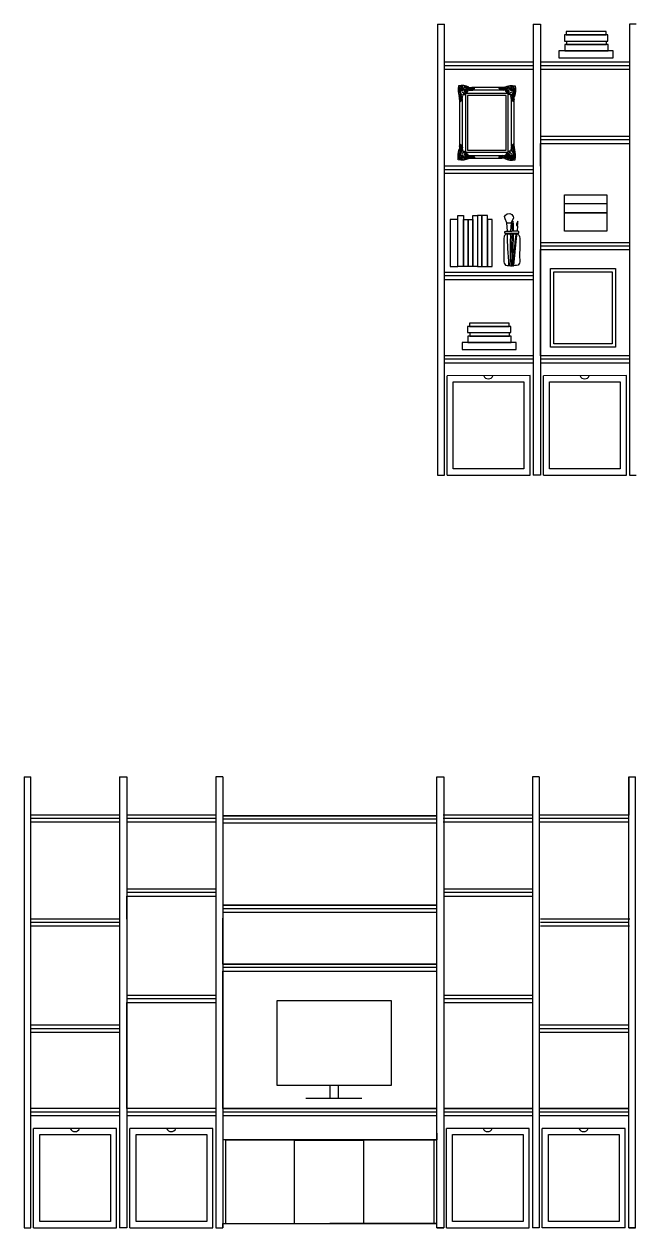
# Model space of a CAD drawing. Header units: millimetres. Extents: x 307.3 to 349.3, y 401.6 to 410.3.
# Drawn here: x 307.29 to 311.29, y 401.63 to 409.5 of the extents above; entities that cross this region are included whole.
import ezdxf

# ---------------------------------------------------------------- set-up
doc = ezdxf.new("R2010")
doc.units = ezdxf.units.MM
for name, color, linetype in [('AR - MUROS HATCH', 252, 'Continuous'), ('HATCH1', 253, 'Continuous'), ('v1', 6, 'Continuous'), ('v3', 4, 'Continuous')]:
    doc.layers.add(name, color=color, linetype=linetype)

# ---------------------------------------------------------------- blocks, each defined once
blk = doc.blocks.new('punta marco')
for p, q in [((-0.0294, 0.0244), (-0.03, 0.0158)), ((0.0141, -0.03), (0.0199, -0.0293))]:
    blk.add_line(p, q)
blk.add_circle((-0.0252, -0.022), 0.00257)
for centre, radius, start, end in [((0.0182, -0.021), 0.0561, 152.3927, 193.8107), ((-0.0634, 0.015), 0.0334, 342.5767, 1.3616), ((-0.0273, 0.0246), 0.00212, 75.3073, 185.7503), ((-0.0375, 0.0131), 0.0173, 344.0014, 51.5827), ((-0.0255, 0.0053), 0.00552, 308.2053, 32.8211), ((-0.0237, 0.058), 0.0933, 262.2378, 286.7912), ((0.0014, -0.0227), 0.00461, 46.0117, 150.4476), ((0.0142, -0.0763), 0.0463, 90.1244, 103.6796), ((0.008, -0.0364), 0.0173, 33.5953, 101.1766), ((0.0203, -0.0272), 0.00212, 259.4277, 9.8707)]:
    blk.add_arc(centre, radius, start, end)
for points, start_tangent, end_tangent in [([(-0.0283, 0.0103), (-0.0311, 0.0016), (-0.0328, -0.0115), (-0.0326, -0.0126)], (-0.294485, -0.955656), (0.407231, 0.913325)), ([(-0.0231, 0.0228), (-0.023, 0.0187), (-0.0271, 0.0051), (-0.0292, -0.0016)], (0.287145, -0.957887), (0.017925, -0.999839)), ([(-0.0182, 0.0009), (-0.0209, 0.0007), (-0.0211, -0.003)], (-0.9996, 0.028275), (0.039967, -0.999201)), ([(-0.0294, -0.0188), (-0.0366, -0.016)], (0.649463, -0.760393), (-0.920131, 0.39161)), ([(-0.0244, -0.0153), (-0.0245, -0.0115)], (-0.311457, -0.95026), (0.169444, 0.98554)), ([(-0.0221, -0.0261), (-0.0195, -0.0334)], (-0.752244, 0.658885), (0.380117, -0.924938)), ([(-0.023, -0.0171), (-0.0223, -0.0138)], (0.095799, -0.995401), (0.406287, 0.913746)), ([(0.0054, -0.0276), (-0.0031, -0.0305), (-0.0162, -0.0326), (-0.0174, -0.0324)], (-0.94768, -0.319221), (0.902434, 0.430829)), ([(0.0178, -0.022), (0.0137, -0.022), (0.0003, -0.0264), (-0.0064, -0.0287)], (-0.965026, 0.262154), (-0.999967, -0.008065))]:
    blk.add_spline(points, degree=3, dxfattribs=dict(start_tangent=start_tangent, end_tangent=end_tangent))
for points in [[(-0.0209, 0.0083), (-0.0263, -0.0004), (-0.0291, -0.0071), (-0.0298, -0.0116), (-0.0285, -0.0161), (-0.0254, -0.0179), (-0.0255, -0.0157), (-0.0268, -0.0152)], [(-0.0132, -0.0023), (-0.0158, 0.0011), (-0.018, 0.0008), (-0.0182, -0.0009), (-0.0184, -0.0062), (-0.0203, -0.0124)], [(-0.0245, -0.0211), (-0.0258, -0.0209), (-0.0264, -0.0227), (-0.0244, -0.0233), (-0.0244, -0.022), (-0.0255, -0.022)], [(0.0046, -0.0194), (-0.0041, -0.025), (-0.0108, -0.0279), (-0.0153, -0.0287), (-0.0198, -0.0275), (-0.0217, -0.0245), (-0.0195, -0.0245), (-0.0189, -0.0258)], [(-0.0205, -0.0213), (-0.0203, -0.0227), (-0.0185, -0.0232), (-0.0175, -0.0241)], [(-0.0183, -0.0249), (-0.0173, -0.026), (-0.0159, -0.0267)], [(-0.0104, -0.0046), (-0.0127, -0.0022), (-0.0143, -0.0045), (-0.0145, -0.0069), (-0.017, -0.0127)], [(-0.0075, -0.0103), (-0.0081, -0.0056), (-0.0115, -0.0048), (-0.0117, -0.0056), (-0.0128, -0.0097), (-0.0156, -0.0127)], [(-0.0026, -0.0204), (-0.0031, -0.0155), (-0.0045, -0.0138), (-0.0061, -0.0135), (-0.0117, -0.0183), (-0.0147, -0.0215)]]:
    blk.add_spline(points, degree=3)
for points, start_tangent in [([(-0.0221, 0.001), (-0.0237, -0.0007), (-0.028, -0.0092), (-0.0284, -0.0146), (-0.0264, -0.0166)], (-0.5361, -0.844155)), ([(-0.026, 0.0258), (-0.0263, 0.0197), (-0.0283, 0.0103)], (0.358426, -0.933558)), ([(-0.0199, 0.0011), (-0.0219, 0.001), (-0.0221, -0.0034), (-0.0233, -0.0112)], (-0.967058, 0.254557)), ([(-0.0302, -0.0209), (-0.0375, -0.0191)], (0.846019, -0.533153)), ([(-0.0315, -0.0226), (-0.0365, -0.0238)], (0.960783, -0.277301)), ([(-0.03, -0.0245), (-0.0354, -0.0292)], (0.980794, 0.195046)), ([(-0.0278, -0.0266), (-0.0326, -0.032)], (0.207248, 0.978288)), ([(-0.026, -0.0282), (-0.0272, -0.0332)], (-0.265311, 0.964163)), ([(-0.0242, -0.0269), (-0.0226, -0.0343)], (-0.522572, 0.852595)), ([(-0.0239, -0.0174), (-0.0224, -0.0181), (-0.0212, -0.0203), (-0.0205, -0.021), (-0.0174, -0.02)], (0.043458, -0.999055)), ([(-0.0224, -0.0178), (-0.0208, -0.0148)], (-0.090575, -0.99589)), ([(-0.0214, -0.0187), (-0.0177, -0.0169)], (-0.994104, 0.108431)), ([(-0.0212, -0.0201), (-0.0189, -0.0197)], (-0.959399, 0.282052)), ([(-0.0026, -0.0204), (-0.0045, -0.0223), (-0.0129, -0.0268), (-0.0183, -0.0273), (-0.0203, -0.0255)], (-0.829938, -0.557856)), ([(0.0209, -0.0248), (0.0148, -0.0252), (0.0054, -0.0276)], (-0.942558, 0.334044))]:
    blk.add_spline(points, degree=3, dxfattribs=dict(start_tangent=start_tangent))
at = {"end_tangent": (-0.749973, -0.661469)}
blk.add_spline([(-0.0041, -0.014), (-0.0047, -0.0103), (-0.007, -0.0101), (-0.0091, -0.0128), (-0.0113, -0.0166)], degree=3, dxfattribs=at)
blk.add_open_spline([(-0.0062, -0.0101), (-0.0054, -0.0101), (-0.0058, -0.0078), (-0.007, -0.0065), (-0.0074, -0.0066)], degree=3, knots=[0, 0, 0, 0, 0.002379416, 0.003929402, 0.003929402, 0.003929402, 0.003929402])

msp = doc.modelspace()

# ---------------------------------------------------------------- linework, layer by layer
at = {"layer": 'AR - MUROS HATCH'}
for points in [[(310.82004, 409.38696), (311.10312, 409.38696), (311.10312, 409.42775), (310.82004, 409.42775)], [(310.83117, 409.42775), (311.092, 409.42775), (311.092, 409.4485), (310.83117, 409.4485)], [(310.83324, 409.3636), (311.09407, 409.3636), (311.09407, 409.38435), (310.83324, 409.38435)], [(310.78401, 409.27658), (311.13786, 409.27658), (311.13786, 409.32281), (310.78401, 409.32281)], [(310.82211, 409.32281), (311.1052, 409.32281), (311.1052, 409.3636), (310.82211, 409.3636)], [(310.1869, 407.48046), (310.46998, 407.48046), (310.46998, 407.52125), (310.1869, 407.52125)], [(310.19802, 407.52125), (310.45886, 407.52125), (310.45886, 407.542), (310.19802, 407.542)], [(310.15086, 407.37008), (310.50472, 407.37008), (310.50472, 407.41631), (310.15086, 407.41631)], [(310.18897, 407.41631), (310.47205, 407.41631), (310.47205, 407.4571), (310.18897, 407.4571)], [(310.2001, 407.4571), (310.46093, 407.4571), (310.46093, 407.47785), (310.2001, 407.47785)]]:
    msp.add_lwpolyline(points, close=True, dxfattribs=at)
at = {"layer": 'HATCH1', "color": 114, "true_color": 0x139b48}
for p, q in [((309.99006, 409.49803), (309.99006, 406.54803)), ((309.99006, 409.49803), (310.03506, 409.49803)), ((310.03506, 406.54803), (310.03506, 409.49803)), ((310.61508, 409.49803), (310.61508, 406.54915)), ((310.61508, 409.49803), (310.64006, 409.49803)), ((310.64006, 409.49803), (310.66256, 409.49803)), ((310.66256, 409.49803), (310.66256, 406.54803)), ((311.29006, 409.49803), (311.24506, 409.49803)), ((311.24506, 409.49803), (311.24506, 406.54915)), ((310.61716, 409.24803), (310.03217, 409.24803)), ((311.24561, 409.24803), (310.66063, 409.24803)), ((310.03217, 409.20303), (310.61234, 409.20303)), ((310.66256, 409.20303), (311.24273, 409.20303)), ((310.66256, 408.56803), (310.66256, 408.71803)), ((310.66256, 408.71803), (311.24506, 408.71803)), ((310.66256, 408.71803), (311.24425, 408.71803)), ((310.66256, 408.71803), (311.24194, 408.71803)), ((310.66256, 408.71803), (311.24273, 408.71803)), ((310.03506, 408.47303), (310.03506, 408.52303)), ((310.03506, 408.52303), (310.61083, 408.52303)), ((310.03506, 408.52303), (310.61444, 408.52303)), ((310.03506, 408.52303), (310.61523, 408.52303)), ((310.03506, 407.87303), (310.03506, 408.47303)), ((310.66256, 407.87303), (310.66256, 408.02303)), ((310.66256, 408.02303), (311.24425, 408.02303)), ((310.66256, 408.02303), (310.88954, 408.02303)), ((310.66256, 408.02303), (311.24194, 408.02303)), ((310.66256, 408.02303), (311.24273, 408.02303)), ((310.03506, 407.32803), (310.03506, 407.82803)), ((310.03506, 407.82803), (310.26204, 407.82803)), ((310.03506, 407.82803), (310.61444, 407.82803)), ((310.03506, 407.82803), (310.61523, 407.82803)), ((310.66256, 407.32803), (310.66256, 407.87303)), ((310.03506, 407.32803), (310.03506, 407.72803)), ((310.03506, 407.28303), (310.03506, 407.30803)), ((310.03506, 407.28303), (310.61523, 407.28303)), ((311.24506, 407.32803), (310.66256, 407.32803)), ((310.66503, 407.28303), (311.24552, 407.28303)), ((310.59508, 407.19915), (310.05258, 407.19803)), ((310.05258, 406.54803), (310.05258, 407.19803)), ((310.59508, 406.54915), (310.59508, 407.19915)), ((311.22506, 407.19915), (310.68256, 407.19803)), ((311.22506, 407.19915), (310.68256, 407.19803)), ((311.22506, 407.19915), (310.68256, 407.19803)), ((310.68256, 406.54803), (310.68256, 407.19803)), ((311.22506, 406.54915), (311.22506, 407.19915)), ((310.09258, 406.58907), (310.09258, 407.15811)), ((310.09258, 407.15811), (310.55508, 407.15811)), ((310.55508, 407.15811), (310.55508, 406.58907)), ((310.72256, 406.58907), (310.72256, 407.15811)), ((310.72256, 407.15811), (311.18506, 407.15811)), ((311.18506, 407.15811), (311.18506, 406.58907)), ((309.99006, 406.54803), (310.03506, 406.54803)), ((309.99006, 406.54803), (310.03506, 406.54803)), ((309.99006, 406.54803), (310.03506, 406.54803)), ((310.05258, 406.54803), (310.59508, 406.54915)), ((310.05258, 406.54803), (310.09258, 406.54803)), ((310.55508, 406.58907), (310.09258, 406.58907)), ((310.66256, 406.54803), (310.61508, 406.54803)), ((310.68256, 406.54803), (311.22506, 406.54915)), ((310.68256, 406.54803), (311.22506, 406.54915)), ((311.18506, 406.58907), (310.72256, 406.58907)), ((311.24506, 406.54915), (311.29006, 406.54803)), ((307.28517, 404.57531), (307.28517, 401.62531)), ((307.28517, 404.57531), (307.33017, 404.57531)), ((307.33017, 401.62531), (307.33017, 404.57531)), ((307.91019, 404.57531), (307.91019, 401.62644)), ((307.91019, 404.57531), (307.93517, 404.57531)), ((307.93517, 404.57531), (307.95767, 404.57531)), ((307.95767, 404.57531), (307.95767, 401.62531)), ((308.58517, 404.57531), (308.54017, 404.57531)), ((308.54017, 404.57531), (308.54017, 401.62644)), ((308.58517, 404.57531), (308.58517, 401.62531)), ((308.58517, 404.57531), (308.58517, 404.27531)), ((309.98517, 401.62531), (309.98517, 404.57531)), ((309.98517, 404.57531), (310.03017, 404.57531)), ((310.03017, 404.57531), (310.03017, 401.62531)), ((310.61019, 404.57531), (310.61019, 401.62644)), ((310.65519, 404.57531), (310.61019, 404.57531)), ((310.65519, 404.57531), (310.65519, 401.62531)), ((311.24017, 401.62531), (311.24017, 404.57531)), ((311.24017, 404.57531), (311.24017, 404.32531)), ((311.24017, 404.57531), (311.28517, 404.57531)), ((311.28517, 401.62531), (311.28517, 404.57531)), ((307.91227, 404.32531), (307.32728, 404.32531)), ((307.32728, 404.28031), (307.90745, 404.28031)), ((308.54072, 404.32531), (307.95574, 404.32531)), ((307.95767, 404.28031), (308.53784, 404.28031)), ((309.28517, 404.32031), (308.58517, 404.32031)), ((308.58517, 404.32031), (309.98517, 404.32031)), ((308.58517, 404.28031), (308.58517, 404.03031)), ((308.58517, 404.27531), (309.98517, 404.27531)), ((308.58517, 404.27531), (309.98454, 404.27531)), ((310.61158, 404.32531), (310.0266, 404.32531)), ((310.0266, 404.28031), (310.60677, 404.28031)), ((311.24017, 404.32531), (310.65519, 404.32531)), ((310.65519, 404.28031), (311.23536, 404.28031)), ((308.58517, 404.23031), (308.58517, 404.22031)), ((307.95767, 403.64531), (307.95767, 403.79531)), ((307.95767, 403.79531), (308.54017, 403.79531)), ((307.95767, 403.79531), (308.53936, 403.79531)), ((307.95767, 403.79531), (308.53705, 403.79531)), ((307.95767, 403.79531), (308.53784, 403.79531)), ((310.03017, 403.79531), (310.61267, 403.79531)), ((310.03017, 403.79531), (310.61186, 403.79531)), ((310.03017, 403.79531), (310.60955, 403.79531)), ((310.03017, 403.79531), (310.61034, 403.79531)), ((308.58517, 403.73531), (309.98393, 403.73531)), ((308.58517, 403.73531), (309.97844, 403.73531)), ((309.28517, 403.73531), (308.58517, 403.73531)), ((308.58517, 403.73531), (309.98517, 403.73531)), ((308.58517, 403.69031), (309.98517, 403.69031)), ((308.58517, 403.69031), (309.98454, 403.69031)), ((308.58517, 403.69031), (309.98177, 403.69031)), ((308.58517, 403.35031), (308.58517, 403.65031)), ((308.58517, 403.35031), (308.58517, 403.65031)), ((307.33017, 403.55031), (307.33017, 403.60031)), ((307.33017, 403.60031), (307.90594, 403.60031)), ((307.33017, 403.60031), (307.90955, 403.60031)), ((307.33017, 403.60031), (307.91034, 403.60031)), ((308.58517, 403.35031), (308.58517, 403.60031)), ((310.66441, 403.60031), (311.24017, 403.60031)), ((310.66441, 403.60031), (311.24379, 403.60031)), ((310.66441, 403.60031), (311.24458, 403.60031)), ((307.33017, 402.95031), (307.33017, 403.55031)), ((309.28517, 403.35031), (308.58517, 403.35031)), ((308.58517, 403.35031), (309.98517, 403.35031)), ((308.58517, 402.40531), (308.58517, 403.30531)), ((308.58517, 402.40531), (308.58517, 403.30531)), ((308.58517, 403.30531), (309.98517, 403.30531)), ((308.58517, 403.30531), (309.98454, 403.30531)), ((307.95767, 402.95031), (307.95767, 403.10031)), ((307.95767, 403.10031), (308.53936, 403.10031)), ((307.95767, 403.10031), (308.18465, 403.10031)), ((307.95767, 403.10031), (308.53705, 403.10031)), ((307.95767, 403.10031), (308.53784, 403.10031)), ((310.03017, 403.10031), (310.61186, 403.10031)), ((310.03017, 403.10031), (310.25715, 403.10031)), ((310.03017, 403.10031), (310.60955, 403.10031)), ((310.03017, 403.10031), (310.61034, 403.10031)), ((307.95767, 402.40531), (307.95767, 402.95031)), ((307.33017, 402.40531), (307.33017, 402.90531)), ((307.33017, 402.90531), (307.55715, 402.90531)), ((307.33017, 402.90531), (307.90955, 402.90531)), ((307.33017, 402.90531), (307.91034, 402.90531)), ((310.66, 402.90531), (311.23938, 402.90531)), ((310.66, 402.90531), (311.24017, 402.90531)), ((307.33017, 402.40531), (307.33017, 402.80531)), ((307.33017, 402.36031), (307.33017, 402.38531)), ((308.54017, 402.40531), (307.95767, 402.40531)), ((309.28517, 402.40531), (308.58517, 402.40531)), ((308.58517, 402.40531), (309.98517, 402.40531)), ((308.58517, 402.40531), (308.58517, 402.24531)), ((310.03017, 402.40531), (310.61267, 402.40531)), ((310.65767, 402.40531), (311.24017, 402.40531)), ((307.33017, 402.36031), (307.91034, 402.36031)), ((307.96014, 402.36031), (308.54063, 402.36031)), ((308.58517, 402.36031), (309.98454, 402.36031)), ((310.03138, 402.36031), (310.61637, 402.36031)), ((310.65646, 402.36031), (311.24144, 402.36031)), ((307.89019, 402.27644), (307.34769, 402.27531)), ((307.34769, 401.62531), (307.34769, 402.27531)), ((307.38769, 401.66636), (307.38769, 402.2354)), ((307.38769, 402.2354), (307.85019, 402.2354)), ((307.85019, 402.2354), (307.85019, 401.66636)), ((307.89019, 401.62644), (307.89019, 402.27644)), ((308.52017, 402.27644), (307.97767, 402.27531)), ((308.52017, 402.27644), (307.97767, 402.27531)), ((308.52017, 402.27644), (307.97767, 402.27531)), ((307.97767, 401.62531), (307.97767, 402.27531)), ((308.01767, 401.66636), (308.01767, 402.2354)), ((308.01767, 402.2354), (308.48017, 402.2354)), ((308.48017, 402.2354), (308.48017, 401.66636)), ((308.52017, 401.62644), (308.52017, 402.27644)), ((309.98543, 402.24531), (309.98543, 402.20031)), ((310.59019, 402.27644), (310.04769, 402.27531)), ((310.59019, 402.27644), (310.04769, 402.27531)), ((310.59019, 402.27644), (310.04769, 402.27531)), ((310.04769, 401.62531), (310.04769, 402.27531)), ((310.08769, 401.66636), (310.08769, 402.2354)), ((310.08769, 402.2354), (310.55019, 402.2354)), ((310.55019, 402.2354), (310.55019, 401.66636)), ((310.59019, 401.62644), (310.59019, 402.27644)), ((311.21769, 402.27644), (310.67519, 402.27531)), ((311.21769, 402.27644), (310.67519, 402.27531)), ((311.21769, 402.27644), (310.67519, 402.27531)), ((310.67519, 401.62531), (310.67519, 402.27531)), ((310.71519, 401.66636), (310.71519, 402.2354)), ((310.71519, 402.2354), (311.17769, 402.2354)), ((311.17769, 402.2354), (311.17769, 401.66636)), ((311.21769, 401.62644), (311.21769, 402.27644)), ((309.98543, 402.20031), (308.58517, 402.20031)), ((308.60517, 401.65531), (308.60517, 402.20031)), ((308.60517, 402.20031), (309.98517, 402.20031)), ((309.05517, 401.65531), (309.05517, 402.2002)), ((309.05517, 402.2002), (309.50517, 402.2002)), ((309.50517, 402.2002), (309.50517, 401.65568)), ((309.98517, 402.20031), (309.96517, 402.20031)), ((309.96517, 402.20031), (309.96517, 401.65531)), ((307.85019, 401.66636), (307.38769, 401.66636)), ((308.48017, 401.66636), (308.01767, 401.66636)), ((309.98517, 401.62531), (309.98517, 401.67531)), ((310.55019, 401.66636), (310.08769, 401.66636)), ((311.17769, 401.66636), (310.71519, 401.66636)), ((307.28517, 401.62531), (307.33017, 401.62531)), ((307.28517, 401.62531), (307.33017, 401.62531)), ((307.28517, 401.62531), (307.33017, 401.62531)), ((307.34769, 401.62531), (307.89019, 401.62644)), ((307.34769, 401.62531), (307.38769, 401.62531)), ((307.95767, 401.62531), (307.91019, 401.62531)), ((307.97767, 401.62531), (308.52017, 401.62644)), ((307.97767, 401.62531), (308.52017, 401.62644)), ((308.54017, 401.62644), (308.58517, 401.62531)), ((308.58517, 401.62531), (308.58517, 401.65531)), ((308.58517, 401.65531), (309.98517, 401.65531)), ((308.58517, 401.65531), (308.60517, 401.65531)), ((308.60517, 401.65531), (309.05517, 401.65531)), ((309.98517, 401.65531), (309.28517, 401.65531)), ((309.98517, 401.62531), (310.03017, 401.62531)), ((310.03017, 401.62531), (309.98517, 401.62531)), ((310.03017, 401.62531), (309.98517, 401.62531)), ((310.02789, 401.62531), (310.03017, 401.62531)), ((310.04769, 401.62531), (310.59019, 401.62644)), ((310.65519, 401.62531), (310.61019, 401.62644)), ((311.21769, 401.62531), (310.67519, 401.62531)), ((311.24017, 401.62531), (311.28517, 401.62531)), ((311.28517, 401.62531), (311.24017, 401.62531)), ((311.28517, 401.62531), (311.24017, 401.62531)), ((311.28517, 401.62531), (311.24017, 401.62531)), ((311.28517, 401.62531), (311.24017, 401.62531)), ((311.24017, 401.62531), (311.24038, 401.62531))]:
    msp.add_line(p, q, dxfattribs=at)
at = {"layer": 'HATCH1', "color": 215, "true_color": 0xa953a0}
for p, q in [((310.61467, 409.24803), (310.03217, 409.24803)), ((310.03217, 409.22803), (310.61155, 409.22803)), ((311.24506, 409.24803), (310.66256, 409.24803)), ((310.66256, 409.22803), (311.24194, 409.22803)), ((311.24506, 408.76303), (310.66256, 408.76303)), ((310.66256, 408.74303), (311.24194, 408.74303)), ((310.61756, 408.56803), (310.03506, 408.56803)), ((310.03506, 408.54803), (310.61444, 408.54803)), ((311.24506, 408.06803), (310.66256, 408.06803)), ((310.66256, 408.04803), (311.24194, 408.04803)), ((310.61756, 407.87303), (310.03506, 407.87303)), ((310.03506, 407.85303), (310.61444, 407.85303)), ((310.61756, 407.32803), (310.03506, 407.32803)), ((310.03506, 407.30803), (310.61444, 407.30803)), ((311.24506, 407.32803), (310.66256, 407.32803)), ((310.66256, 407.30803), (311.24194, 407.30803)), ((307.90978, 404.32531), (307.32728, 404.32531)), ((307.32728, 404.30531), (307.90666, 404.30531)), ((308.54017, 404.32531), (307.95767, 404.32531)), ((307.95767, 404.30531), (308.53705, 404.30531)), ((309.98517, 404.32031), (308.58517, 404.32031)), ((308.58517, 404.30031), (309.98379, 404.30031)), ((310.6091, 404.32531), (310.0266, 404.32531)), ((310.0266, 404.30531), (310.60597, 404.30531)), ((311.23769, 404.32531), (310.65519, 404.32531)), ((310.65519, 404.30531), (311.23456, 404.30531)), ((308.54017, 403.84031), (307.95767, 403.84031)), ((307.95767, 403.82031), (308.53705, 403.82031)), ((310.61267, 403.84031), (310.03017, 403.84031)), ((310.03017, 403.82031), (310.60955, 403.82031)), ((309.98517, 403.73531), (308.58517, 403.73531)), ((308.58517, 403.71531), (309.98379, 403.71531)), ((307.91267, 403.64531), (307.33017, 403.64531)), ((311.24691, 403.64531), (310.66441, 403.64531)), ((307.33017, 403.62531), (307.90955, 403.62531)), ((310.66441, 403.62531), (311.24379, 403.62531)), ((309.98517, 403.35031), (308.58517, 403.35031)), ((308.58517, 403.33031), (309.98379, 403.33031)), ((308.54017, 403.14531), (307.95767, 403.14531)), ((307.95767, 403.12531), (308.53705, 403.12531)), ((310.61267, 403.14531), (310.03017, 403.14531)), ((310.03017, 403.12531), (310.60955, 403.12531)), ((307.91267, 402.95031), (307.33017, 402.95031)), ((307.33017, 402.93031), (307.90955, 402.93031)), ((311.2425, 402.95031), (310.66, 402.95031)), ((310.66, 402.93031), (311.23938, 402.93031)), ((307.91267, 402.40531), (307.33017, 402.40531)), ((307.33017, 402.38531), (307.90955, 402.38531)), ((308.54017, 402.40531), (307.95767, 402.40531)), ((307.95767, 402.38531), (308.53705, 402.38531)), ((309.98517, 402.40531), (308.58517, 402.40531)), ((308.58517, 402.38531), (309.98379, 402.38531)), ((310.61267, 402.40531), (310.03017, 402.40531)), ((310.03017, 402.38531), (310.60955, 402.38531)), ((311.24017, 402.40531), (310.65767, 402.40531)), ((310.65767, 402.38531), (311.23705, 402.38531))]:
    msp.add_line(p, q, dxfattribs=at)
at = {"layer": 'HATCH1', "color": 7}
for p, q in [((308.93867, 403.10989), (308.93867, 402.55989)), ((309.68867, 403.10989), (308.93867, 403.10989)), ((309.68867, 402.55989), (309.68867, 403.10989)), ((308.93867, 402.55989), (309.68867, 402.55989)), ((309.28425, 402.55738), (309.28425, 402.47473)), ((309.33936, 402.56017), (309.33936, 402.47318)), ((309.12726, 402.47473), (309.49482, 402.47473))]:
    msp.add_line(p, q, dxfattribs=at)
at = {"layer": 'HATCH1', "color": 114, "true_color": 0x139b48}
for centre in [(310.32258, 407.21053), (310.95256, 407.21053), (307.61769, 402.28781), (308.24767, 402.28781), (310.31769, 402.28781), (310.94519, 402.28781)]:
    msp.add_arc(centre, 0.0325, 202.619865, 337.380135, dxfattribs=at)
at = {"layer": 'v1', "color": 4}
for p, q in [((311.09644, 408.32269), (310.82097, 408.32269)), ((310.43357, 408.13114), (310.51787, 408.13114)), ((310.43585, 408.1265), (310.51559, 408.1265)), ((310.50529, 408.1801), (310.51373, 408.17946)), ((310.51373, 408.17946), (310.51097, 408.1427))]:
    msp.add_line(p, q, dxfattribs=at)
for points in [[(311.09644, 408.38208), (311.09644, 408.26329), (310.82097, 408.26329), (310.82097, 408.38208)], [(310.12316, 408.21926), (310.07146, 408.21926), (310.07146, 407.91319), (310.12316, 407.91319)], [(310.12316, 408.247), (310.16054, 408.247), (310.16054, 407.91319), (310.12316, 407.91319)], [(310.16054, 408.21926), (310.19113, 408.21926), (310.19113, 407.91319), (310.16054, 407.91319)], [(310.19113, 408.21926), (310.22171, 408.21926), (310.22171, 407.91319), (310.19113, 407.91319)], [(310.22171, 408.247), (310.2506, 408.247), (310.2506, 407.91319), (310.22171, 407.91319)], [(310.27949, 408.247), (310.2506, 408.247), (310.2506, 407.91319), (310.27949, 407.91319)], [(310.31687, 408.247), (310.27949, 408.247), (310.27949, 407.91319), (310.31687, 407.91319)], [(310.34745, 408.21926), (310.31687, 408.21926), (310.31687, 407.91319), (310.34745, 407.91319)], [(311.09644, 408.26329), (311.09644, 408.1445), (310.82097, 408.1445), (310.82097, 408.26329)]]:
    msp.add_lwpolyline(points, close=True, dxfattribs=at)
for points in [[(310.4425, 408.19896), (310.43116, 408.22468), (310.4287, 408.23919), (310.43421, 408.24789), (310.44638, 408.25761), (310.46352, 408.25875), (310.47665, 408.25324), (310.48524, 408.23927), (310.48606, 408.2304), (310.47214, 408.19896)], [(310.48701, 408.17357), (310.48757, 408.18802), (310.48492, 408.2073), (310.47806, 408.18802), (310.47721, 408.17357)], [(310.51373, 408.17946), (310.51513, 408.19185), (310.5141, 408.2086), (310.50696, 408.19246), (310.50529, 408.1801)], [(310.43357, 408.13114), (310.43357, 408.12861), (310.43304, 408.12831), (310.43346, 408.12725), (310.43585, 408.1265), (310.43659, 408.12379), (310.43508, 408.12092), (310.43042, 408.11677), (310.42765, 408.11488), (310.42484, 408.10909), (310.42391, 408.09629), (310.42379, 408.03769), (310.42454, 407.98616), (310.42367, 407.94333), (310.42568, 407.93402), (310.42934, 407.92726), (310.43519, 407.92196), (310.44451, 407.91959), (310.45439, 407.91849), (310.46773, 407.9174), (310.47523, 407.9174)], [(310.43357, 408.13114), (310.43098, 408.13114), (310.42963, 408.13133), (310.42901, 408.13551), (310.42957, 408.1405), (310.43157, 408.1425), (310.43908, 408.1427), (310.4642, 408.14276), (310.47572, 408.14244)], [(310.44723, 408.14272), (310.4425, 408.19896), (310.47214, 408.19896), (310.46616, 408.1427)], [(310.44589, 408.12909), (310.44602, 408.13114)], [(310.45327, 407.94773), (310.45327, 407.92296), (310.45801, 407.91991), (310.46411, 407.92171), (310.46578, 407.92422), (310.46611, 407.95487), (310.46628, 407.98605), (310.46644, 408.02909), (310.46789, 408.08079), (310.46868, 408.10933), (310.46807, 408.12158), (310.46757, 408.12909), (310.44589, 408.12909), (310.44594, 408.09381), (310.44749, 408.03103), (310.45327, 407.94773)], [(310.46709, 408.13114), (310.46757, 408.12909)], [(310.47378, 407.94796), (310.47419, 407.91983), (310.47621, 407.9174), (310.47965, 407.9174), (310.48123, 407.92039), (310.48417, 408.02354), (310.48676, 408.12435), (310.47672, 408.12435), (310.47475, 408.03312), (310.47571, 407.97427), (310.47378, 407.94796)], [(310.51787, 408.13114), (310.52045, 408.13114), (310.52181, 408.13133), (310.52243, 408.13551), (310.52187, 408.1405), (310.51986, 408.1425), (310.51236, 408.1427), (310.48724, 408.14276), (310.47572, 408.14244)], [(310.51787, 408.13114), (310.51787, 408.12861), (310.51839, 408.12831), (310.51797, 408.12725), (310.51559, 408.1265), (310.51485, 408.12379), (310.51635, 408.12092), (310.52101, 408.11677), (310.52379, 408.11488), (310.5266, 408.10909), (310.52753, 408.09629), (310.52764, 408.03769), (310.52689, 407.98616), (310.52777, 407.94333), (310.52576, 407.93402), (310.5221, 407.92726), (310.51625, 407.92196), (310.50693, 407.91959), (310.49705, 407.91849), (310.48371, 407.9174), (310.47621, 407.9174)], [(310.48685, 408.14275), (310.48701, 408.17357), (310.47721, 408.17357), (310.47721, 408.14248)], [(310.47721, 408.13114), (310.47721, 408.12435)], [(310.48677, 408.12656), (310.47721, 408.12656)], [(310.50162, 408.13114), (310.49895, 408.09559)], [(310.50717, 408.09497), (310.51007, 408.13114)], [(310.48463, 407.94415), (310.48316, 407.91993), (310.48474, 407.91771), (310.4877, 407.91749), (310.48925, 407.91997), (310.49843, 408.00846), (310.50717, 408.09497), (310.49853, 408.09562), (310.49095, 408.01731), (310.48798, 407.96665), (310.48463, 407.94415)], [(310.50732, 408.09687), (310.49909, 408.09749)]]:
    msp.add_lwpolyline(points, dxfattribs=at)
at = {"layer": 'v3', "color": 4}
for points in [[(310.41095, 409.08244), (310.21342, 409.0825)], [(310.13367, 409.00571), (310.13358, 408.69915)], [(310.15108, 409.00667), (310.15099, 408.69643)], [(310.17199, 409.04079), (310.17188, 408.6627)], [(310.4483, 409.04412), (310.17605, 409.0442)], [(310.18592, 409.03027), (310.18581, 408.67328)], [(310.43842, 409.03019), (310.18592, 409.03027)], [(310.43677, 409.06502), (310.18781, 409.0651)], [(310.43832, 408.67321), (310.43842, 409.03019)], [(310.45224, 408.66269), (310.45235, 409.04071)], [(310.47315, 408.69681), (310.47324, 409.00657)], [(310.49056, 408.69776), (310.49066, 409.00561)], [(310.18581, 408.67328), (310.43832, 408.67321)], [(310.17593, 408.65935), (310.44819, 408.65928)], [(310.18753, 408.63845), (310.43664, 408.63838)], [(310.21313, 408.62103), (310.41081, 408.62098)], [(310.21313, 408.62103), (310.41081, 408.62098)]]:
    msp.add_lwpolyline(points, dxfattribs=at)
at = {"layer": 'v3'}
for points in [[(311.15366, 407.56976), (311.15366, 407.38473), (310.72888, 407.38473), (310.72888, 407.89928), (311.15366, 407.89928), (311.15366, 407.85874)], [(311.13158, 407.57604), (311.13158, 407.40681), (310.75095, 407.40681), (310.75095, 407.87721), (311.13158, 407.87721), (311.13158, 407.86271)], [(311.13158, 407.86271), (311.13158, 407.57604)], [(311.15366, 407.85874), (311.15366, 407.56976)]]:
    msp.add_lwpolyline(points, dxfattribs=at)

# ---------------------------------------------------------------- block references
at = {"layer": 'v3', "color": 4, "xscale": 1.741390105079604, "yscale": 1.741390105079604, "zscale": 1.741390105079604}
for p, rotation in [((310.18592, 409.03027), 269.983217316291), ((310.43832, 408.67321), 89.983217316291)]:
    msp.add_blockref('punta marco', p, dxfattribs=dict(at, rotation=rotation))
at = {"layer": 'v3', "color": 4, "extrusion": (0, 0, -1), "zscale": -1.741390105079605}
for p, xscale, yscale, rotation in [((-310.43842, 409.03019), 1.741390105079604, 1.741390105079604, 270.016782683709), ((-310.18566, 408.67328), 1.74139010507961, 1.74139010507961, 90.01678268370885)]:
    msp.add_blockref('punta marco', p, dxfattribs=dict(at, xscale=xscale, yscale=yscale, rotation=rotation))

doc.saveas('drawing.dxf')
